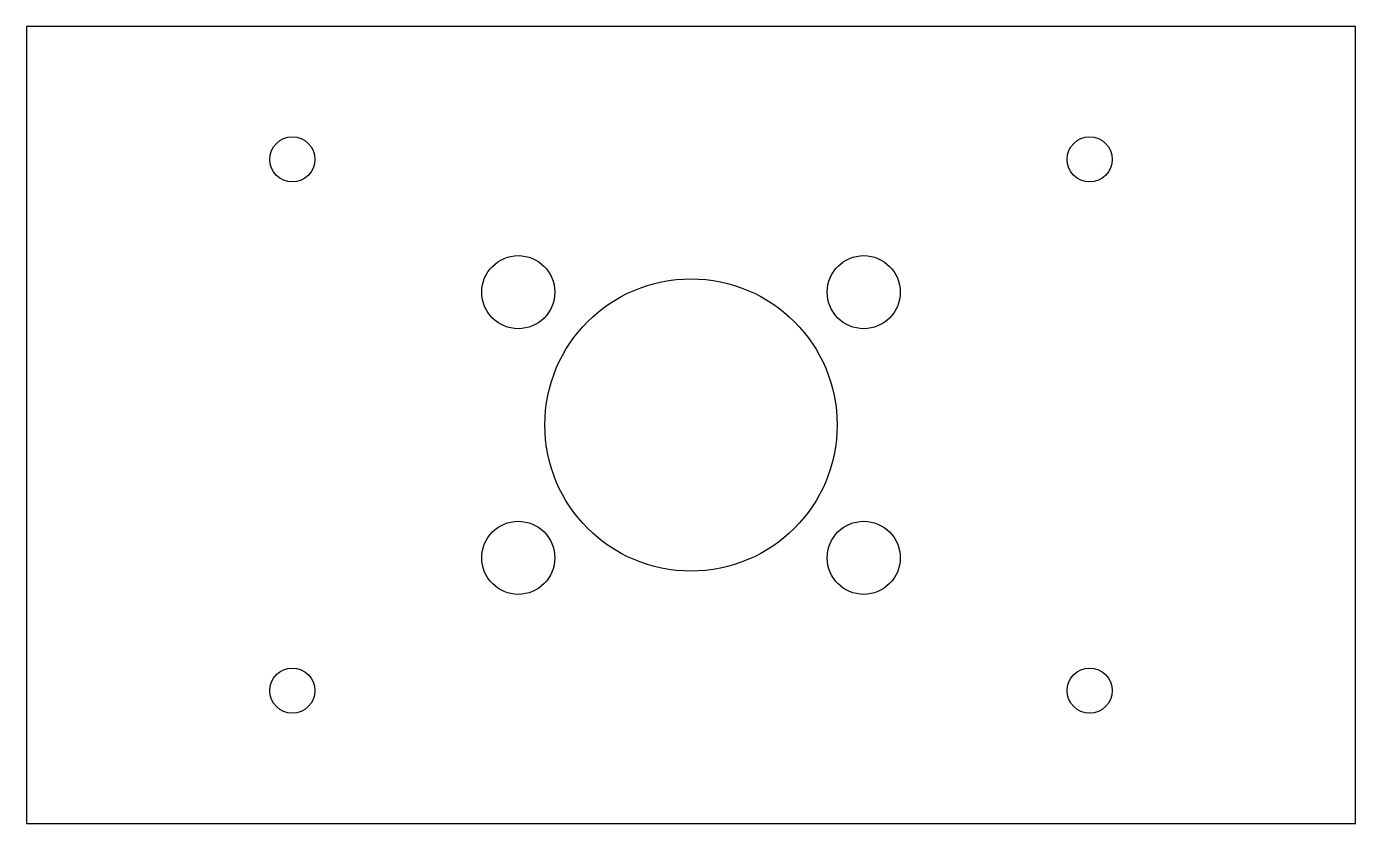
# Model space of a CAD drawing. Header units: millimetres. Extents: x -50 to 50, y -30 to 30.
import ezdxf

# ---------------------------------------------------------------- set-up
doc = ezdxf.new("R2010")
doc.units = ezdxf.units.MM

msp = doc.modelspace()

# ---------------------------------------------------------------- linework, layer by layer
at = {"layer": 'CUT'}
msp.add_lwpolyline([(-50, -30), (50, -30), (50, 30), (-50, 30)], close=True, dxfattribs=at)
at = {"layer": 'DRILL'}
for centre, radius in [((-30, 20), 1.7), ((30, 20), 1.7), ((-13, 10), 2.75), ((13, 10), 2.75), ((0, 0), 11), ((-13, -10), 2.75), ((13, -10), 2.75), ((-30, -20), 1.7), ((30, -20), 1.7)]:
    msp.add_circle(centre, radius, dxfattribs=at)

doc.saveas('drawing.dxf')
